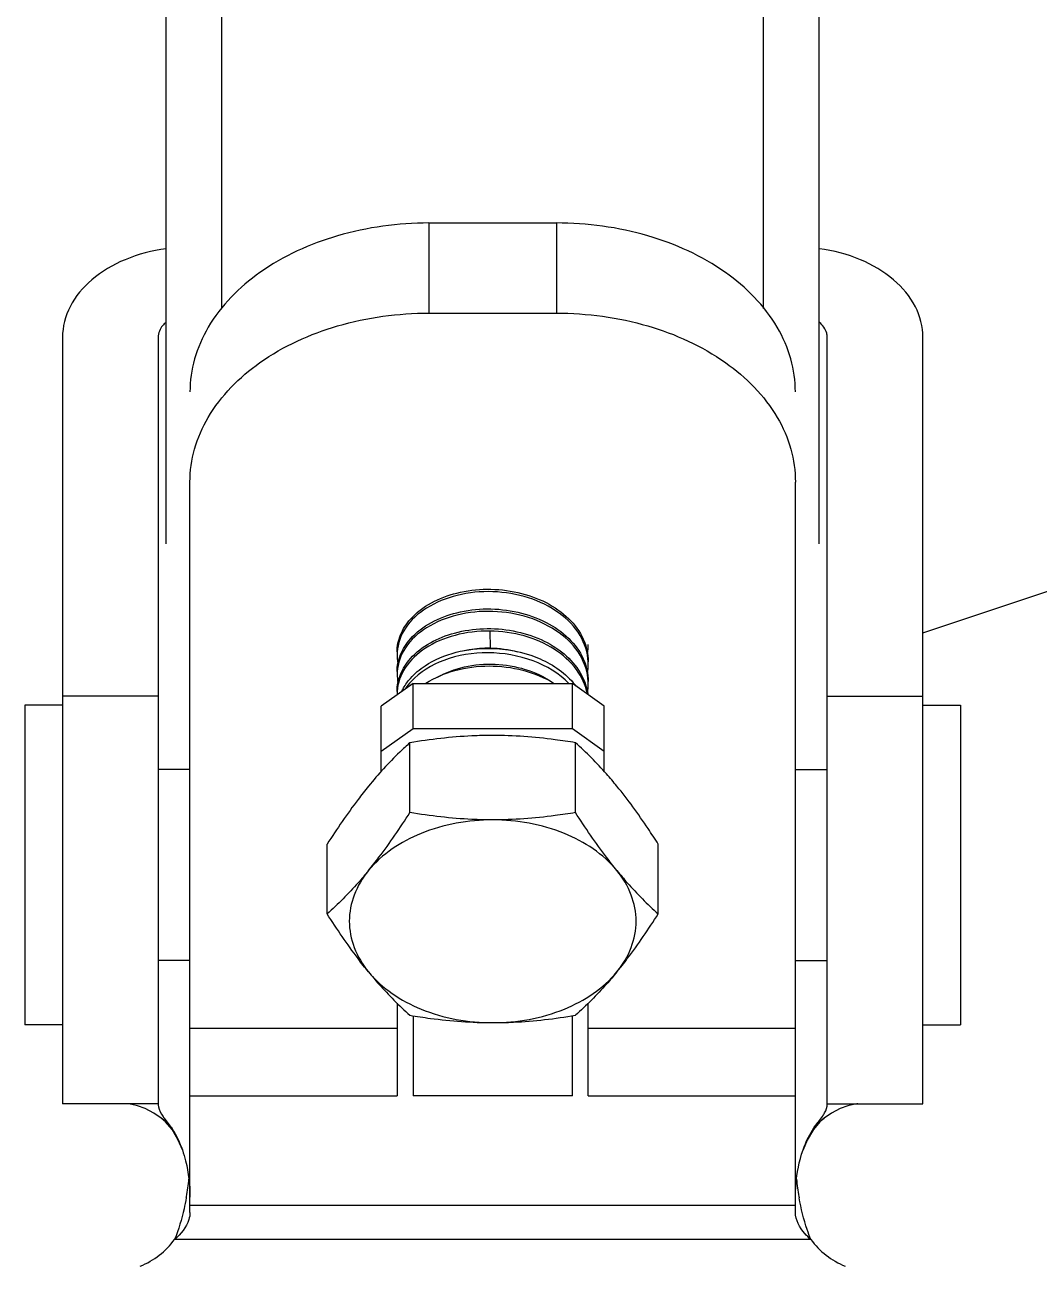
# Model space of a CAD drawing. Extents: x 27938 to 1507990, y 110129 to 923079.
# Drawn here: x 555258 to 555779, y 358411 to 359049 of the extents above; entities that cross this region are included whole.
import ezdxf

# ---------------------------------------------------------------- set-up
doc = ezdxf.new("R2010")
doc.units = 0
doc.header["$LTSCALE"] = 1000
doc.header["$MEASUREMENT"] = 0
doc.styles.get("Standard").update_dxf_attribs({"font": 'gbenor.shx', "bigfont": 'gbcbig.shx'})
doc.dimstyles.get("Standard").update_dxf_attribs({"dimtxt": 0.18, "dimasz": 0.18, "dimexe": 0.18, "dimexo": 0.0625, "dimgap": 0.09, "dimtad": 0, "dimtih": 1, "dimtoh": 1, "dimdec": 4, "dimzin": 0, "dimdsep": 46, "dimtxsty": 'Standard', "dimcen": 0.09, "dimadec": 0, "dimazin": 0, "dimtfac": 1, "dimtdec": 4, "dimtofl": 0, "dimtmove": 0, "dimatfit": 3, "dimfxl": 1, "dimtolj": 1, "dimtzin": 0, "dimarcsym": 0})

msp = doc.modelspace()

# ---------------------------------------------------------------- linework, layer by layer
for p, q in [((555330.64, 358782.23), (555330.64, 361352.6)), ((555665.92, 358782.23), (555665.92, 361352.6)), ((555359.26, 358903.12), (555359.26, 361068.15)), ((555637.3, 358903.12), (555637.3, 361068.15)), ((555465.57, 358947.03), (555465.57, 358900.77)), ((555465.57, 358947.03), (555530.99, 358947.03)), ((555530.99, 358947.03), (555530.99, 358900.77)), ((555465.57, 358900.77), (555530.99, 358900.77)), ((555277.48, 358888.39), (555277.48, 358494.77)), ((555326.55, 358888.39), (555326.55, 358494.77)), ((555670.01, 358494.77), (555670.01, 358888.39)), ((555719.07, 358494.77), (555719.07, 358888.39)), ((555342.9, 358439.06), (555342.9, 358814.04)), ((555653.65, 358439.06), (555653.65, 358814.04)), ((555496.83, 358737.51), (555497.06, 358728.84)), ((555497.06, 358728.84), (555497.06, 358728.65)), ((555457.39, 358710.6), (555441.03, 358699.04)), ((555457.39, 358687.47), (555457.39, 358710.6)), ((555457.39, 358710.6), (555539.17, 358710.6)), ((555539.17, 358687.47), (555539.17, 358710.6)), ((555555.52, 358699.04), (555539.17, 358710.6)), ((555326.55, 358704.17), (555277.48, 358704.17)), ((555670.01, 358704.17), (555719.07, 358704.17)), ((555277.48, 358699.52), (555258.13, 358699.52)), ((555258.13, 358699.52), (555258.13, 358535.35)), ((555441.03, 358665.45), (555441.03, 358699.04)), ((555555.52, 358665.45), (555555.52, 358699.04)), ((555719.07, 358699.52), (555738.43, 358699.52)), ((555738.43, 358699.52), (555738.43, 358535.35)), ((555441.03, 358675.91), (555457.39, 358687.47)), ((555457.39, 358687.47), (555539.17, 358687.47)), ((555539.17, 358687.47), (555555.52, 358675.91)), ((555455.79, 358644.32), (555455.79, 358680.18)), ((555540.77, 358644.32), (555540.77, 358680.18)), ((555342.9, 358666.5), (555326.55, 358666.5)), ((555653.65, 358666.5), (555670.01, 358666.5)), ((555413.29, 358592.28), (555413.29, 358628.14)), ((555583.26, 358592.28), (555583.26, 358628.14)), ((555342.9, 358568.37), (555326.55, 358568.37)), ((555653.65, 358568.37), (555670.01, 358568.37)), ((555449.21, 358546.43), (555449.21, 358498.85)), ((555547.34, 358498.86), (555547.34, 358546.43)), ((555457.39, 358539.99), (555457.39, 358498.88)), ((555539.17, 358498.88), (555539.17, 358540)), ((555277.48, 358535.35), (555258.13, 358535.35)), ((555342.9, 358533.59), (555449.21, 358533.59)), ((555547.34, 358533.59), (555653.65, 358533.59)), ((555719.07, 358535.35), (555738.43, 358535.35)), ((555326.55, 358494.77), (555277.48, 358494.77)), ((555342.9, 358498.86), (555449.21, 358498.86)), ((555539.17, 358498.88), (555457.39, 358498.88)), ((555547.34, 358498.86), (555653.65, 358498.86)), ((555670.01, 358494.77), (555719.07, 358494.77)), ((555331.77, 358484.67), (555328.08, 358487.47)), ((555664.79, 358484.67), (555668.48, 358487.47)), ((555653.65, 358442.51), (555342.9, 358442.51)), ((555661.57, 358425.16), (555334.99, 358425.16))]:
    msp.add_line(p, q)
for points in [[(555328.08, 358487.47), (555324.38, 358489.98), (555319.9, 358492.31), (555316.03, 358493.76), (555313.11, 358494.5), (555311.37, 358494.75), (555310.93, 358494.77)], [(555685.62, 358494.77), (555685.18, 358494.75), (555683.45, 358494.5), (555680.53, 358493.76), (555676.65, 358492.31), (555672.17, 358489.98), (555668.48, 358487.47)], [(555338.98, 358471.11), (555336.88, 358476.15), (555333.67, 358481.57), (555330.34, 358485.5), (555328.09, 358487.46)], [(555668.47, 358487.46), (555666.18, 358485.46), (555662.86, 358481.53), (555659.66, 358476.13), (555657.58, 358471.11)]]:
    msp.add_lwpolyline(points)
for centre, radius, start, end in [((555520.24, 358730.62), 27.1, 350.49826, 359.97077), ((555471.49, 358725.55), 22.28, 176.79531, 179.99774), ((555471.82, 358725.57), 22.61, 180.0486, 191.38893), ((555496, 358670.72), 58.13, 88.96287, 89.19864), ((555496, 358659.47), 69.18, 89.13991, 89.31671), ((555471.49, 358715.43), 22.28, 176.79481, 179.99775), ((555520.24, 358720.5), 27.1, 350.57751, 359.9713), ((555520.53, 358720.49), 26.81, 0.00153, 2.66808), ((555471.82, 358715.45), 22.6, 180.04798, 191.3296), ((555511.65, 358687), 36.87, 37.51951, 40.62392), ((555520.24, 358710.38), 27.1, 350.53849, 359.97102), ((555520.53, 358710.37), 26.81, 0.00154, 2.66785), ((555471.49, 358705.31), 22.28, 176.79416, 179.99777), ((555471.44, 358705.31), 22.22, 180.00024, 181.15233), ((555353.32, 358504.72), 29.33, 213.78825, 214.18873), ((555643.23, 358504.72), 29.33, 325.81127, 326.21175), ((555219.52, 358468.51), 123.45, 350.02794, 354.2434), ((555777.03, 358468.51), 123.44, 185.75095, 189.97214), ((555218.15, 358468.72), 124.83, 349.72994, 350.04434), ((555778.4, 358468.72), 124.83, 189.95566, 190.27006), ((555302.02, 358449.34), 40.89, 292.02431, 323.74846), ((555694.54, 358449.34), 40.89, 216.25154, 247.97569)]:
    msp.add_arc(centre, radius, start, end)
for points, knots in [([(555465.57, 358947.03), (555449.77, 358947.03), (555419.1, 358942.88), (555378.95, 358924.83), (555354.47, 358900.33), (555344.56, 358877.65), (555342.9, 358865.99), (555342.9, 358860.3)], [0, 0, 0, 0, 0.287429, 0.554303, 0.789052, 0.896403, 1, 1, 1, 1]), ([(555653.65, 358860.3), (555653.65, 358865.99), (555652, 358877.65), (555642.09, 358900.33), (555617.61, 358924.83), (555577.45, 358942.88), (555546.79, 358947.03), (555530.99, 358947.03)], [0, 0, 0, 0, 0.103597, 0.210948, 0.445697, 0.712571, 1, 1, 1, 1]), ([(555330.61, 358933.83), (555323.42, 358932.85), (555309.77, 358929.32), (555292.39, 358919.2), (555280.47, 358905.19), (555277.48, 358893.77), (555277.48, 358888.39)], [0, 0, 0, 0, 0.287892, 0.552013, 0.786654, 1, 1, 1, 1]), ([(555719.07, 358888.39), (555719.07, 358893.77), (555716.09, 358905.19), (555704.17, 358919.2), (555686.78, 358929.32), (555673.14, 358932.85), (555665.94, 358933.83)], [0, 0, 0, 0, 0.213346, 0.447987, 0.712108, 1, 1, 1, 1]), ([(555330.55, 358895.97), (555329.94, 358895.47), (555327.83, 358893.47), (555326.55, 358890.5), (555326.55, 358888.39)], [0, 0, 0, 0, 0.274002, 1, 1, 1, 1]), ([(555342.9, 358814.04), (555342.9, 358819.73), (555344.56, 358831.39), (555354.47, 358854.07), (555378.95, 358878.57), (555419.1, 358896.62), (555449.77, 358900.77), (555465.57, 358900.77)], [0, 0, 0, 0, 0.103597, 0.210948, 0.445697, 0.712571, 1, 1, 1, 1]), ([(555530.99, 358900.77), (555546.79, 358900.77), (555577.45, 358896.62), (555617.61, 358878.57), (555642.09, 358854.07), (555652, 358831.39), (555653.65, 358819.73), (555653.65, 358814.04)], [0, 0, 0, 0, 0.287429, 0.554303, 0.789052, 0.896403, 1, 1, 1, 1]), ([(555670.01, 358888.39), (555670.01, 358889.08), (555669.64, 358892), (555667.73, 358894.57), (555666, 358895.97)], [0, 0, 0, 0, 0.236834, 1, 1, 1, 1]), ([(555547.31, 358721.73), (555547.09, 358726.45), (555543.83, 358736.36), (555532.44, 358747.87), (555516.62, 358755.48), (555498.44, 358758.53), (555480.26, 358756.76), (555464.44, 358750.46), (555452.93, 358740.3), (555449.49, 358731.11), (555449.25, 358726.79)], [0, 0, 0, 0, 0.109411, 0.23076, 0.366309, 0.510386, 0.653207, 0.784895, 0.899597, 1, 1, 1, 1]), ([(555456.04, 358743.6), (555462.07, 358750.43), (555475.92, 358757.27), (555495.44, 358759.59), (555511.18, 358757.96), (555525.63, 358752.87), (555537.46, 358744.72), (555545.4, 358734.07), (555547.34, 358725.72), (555547.34, 358721.75)], [0, 0, 0, 0, 0.241317, 0.379461, 0.520014, 0.655792, 0.781306, 0.894819, 1, 1, 1, 1]), ([(555456.03, 358733.47), (555462.06, 358740.3), (555475.91, 358747.15), (555495.43, 358749.48), (555511.17, 358747.84), (555525.63, 358742.75), (555537.46, 358734.6), (555545.4, 358723.95), (555547.34, 358715.6), (555547.34, 358711.63)], [0, 0, 0, 0, 0.241302, 0.379446, 0.520006, 0.655788, 0.781304, 0.89482, 1, 1, 1, 1]), ([(555449.21, 358726.81), (555449.21, 358729.77), (555450.49, 358735.97), (555453.93, 358741.22), (555456.04, 358743.6)], [0, 0, 0, 0, 0.48237, 1, 1, 1, 1]), ([(555547.31, 358711.62), (555547.09, 358716.33), (555543.83, 358726.24), (555532.44, 358737.75), (555516.62, 358745.36), (555498.44, 358748.41), (555480.26, 358746.64), (555464.44, 358740.34), (555452.93, 358730.18), (555449.49, 358720.99), (555449.25, 358716.67)], [0, 0, 0, 0, 0.109411, 0.23076, 0.366314, 0.510391, 0.653213, 0.784895, 0.899597, 1, 1, 1, 1]), ([(555496.83, 358737.51), (555490.82, 358737.58), (555479.19, 358736.23), (555463.87, 358729.83), (555452.77, 358719.76), (555449.48, 358710.78), (555449.25, 358706.55)], [0, 0, 0, 0, 0.291821, 0.560232, 0.794326, 1, 1, 1, 1]), ([(555456.03, 358723.35), (555461.81, 358729.9), (555474.93, 358736.62), (555493.6, 358739.28), (555508.8, 358738.16), (555523.02, 358733.81), (555535.03, 358726.54), (555543.68, 358716.84), (555546.58, 358708.98), (555547.1, 358705.14)], [0, 0, 0, 0, 0.238806, 0.375378, 0.515068, 0.651187, 0.778286, 0.893865, 1, 1, 1, 1]), ([(555546.86, 358705.27), (555546, 358709.77), (555541.69, 358718.9), (555529.89, 358729.18), (555514.36, 358735.82), (555502.75, 358737.43), (555496.83, 358737.51)], [0, 0, 0, 0, 0.215857, 0.456017, 0.721227, 1, 1, 1, 1]), ([(555449.21, 358716.69), (555449.21, 358719.65), (555450.49, 358725.84), (555453.92, 358731.09), (555456.03, 358733.47)], [0, 0, 0, 0, 0.482394, 1, 1, 1, 1]), ([(555449.21, 358706.57), (555449.21, 358709.53), (555450.49, 358715.72), (555453.92, 358720.97), (555456.03, 358723.35)], [0, 0, 0, 0, 0.482388, 1, 1, 1, 1]), ([(555456.02, 358713.22), (555458.21, 358715.71), (555469.68, 358725.31), (555485.35, 358728.79), (555496.83, 358728.65)], [0, 0, 0, 0, 0.224306, 1, 1, 1, 1]), ([(555537.42, 358710.67), (555532.32, 358715.79), (555518.86, 358723.73), (555496.05, 358727.61), (555473.75, 358724.15), (555460.9, 358716.53), (555456.39, 358711.63)], [0, 0, 0, 0, 0.245715, 0.512956, 0.773315, 1, 1, 1, 1]), ([(555482.85, 358727.31), (555483.97, 358727.58), (555488.56, 358728.54), (555493.28, 358728.9), (555496.82, 358728.85)], [0, 0, 0, 0, 0.245441, 1, 1, 1, 1]), ([(555497.04, 358728.65), (555505.29, 358728.52), (555521.07, 358725.58), (555534.79, 358716.66), (555539.63, 358711.01)], [0, 0, 0, 0, 0.525716, 1, 1, 1, 1]), ([(555464.02, 358710.7), (555468.57, 358713.66), (555479.2, 358718.14), (555501.94, 358721.05), (555519.99, 358716.7), (555529.76, 358710.61)], [0, 0, 0, 0, 0.237857, 0.495496, 1, 1, 1, 1]), ([(555469.98, 358713.85), (555474.22, 358716.31), (555483.99, 358719.88), (555504.47, 358721.59), (555520.46, 358717.01), (555528.93, 358711.18)], [0, 0, 0, 0, 0.239537, 0.497847, 1, 1, 1, 1]), ([(555451.58, 358706.6), (555451.86, 358707.18), (555453.1, 358709.54), (555454.68, 358711.71), (555456.02, 358713.22)], [0, 0, 0, 0, 0.243018, 1, 1, 1, 1]), ([(555455.79, 358680.18), (555454.01, 358678.59), (555446.48, 358671.61), (555439.52, 358664.02), (555434.54, 358657.91)], [0, 0, 0, 0, 0.2325, 1, 1, 1, 1]), ([(555498.28, 358683.93), (555494.7, 358683.93), (555480.47, 358683.59), (555466.3, 358681.91), (555455.79, 358680.18)], [0, 0, 0, 0, 0.251248, 1, 1, 1, 1]), ([(555540.77, 358680.18), (555537.28, 358680.76), (555523.21, 358682.87), (555508.97, 358683.93), (555498.28, 358683.93)], [0, 0, 0, 0, 0.248681, 1, 1, 1, 1]), ([(555562.02, 358657.91), (555560.27, 358660.05), (555553.63, 358667.88), (555546.36, 358675.17), (555540.77, 358680.18)], [0, 0, 0, 0, 0.268858, 1, 1, 1, 1]), ([(555434.54, 358657.91), (555432.71, 358655.67), (555425.18, 358646.07), (555418.33, 358635.96), (555413.29, 358628.14)], [0, 0, 0, 0, 0.237123, 1, 1, 1, 1]), ([(555583.26, 358628.14), (555581.54, 358630.82), (555574.85, 358641.02), (555567.71, 358650.93), (555562.02, 358657.91)], [0, 0, 0, 0, 0.261287, 1, 1, 1, 1]), ([(555434.54, 358614.55), (555436.37, 358616.79), (555443.9, 358626.39), (555450.75, 358636.5), (555455.79, 358644.32)], [0, 0, 0, 0, 0.237123, 1, 1, 1, 1]), ([(555498.28, 358640.57), (555485.79, 358640.57), (555462.11, 358636.5), (555441.5, 358623.06), (555434.54, 358614.55)], [0, 0, 0, 0, 0.531659, 1, 1, 1, 1]), ([(555498.28, 358640.57), (555494.7, 358640.57), (555480.47, 358640.91), (555466.3, 358642.59), (555455.79, 358644.32)], [0, 0, 0, 0, 0.251248, 1, 1, 1, 1]), ([(555540.77, 358644.32), (555537.28, 358643.74), (555523.21, 358641.63), (555508.97, 358640.57), (555498.28, 358640.57)], [0, 0, 0, 0, 0.248681, 1, 1, 1, 1]), ([(555562.02, 358614.55), (555555.06, 358623.06), (555534.44, 358636.5), (555510.76, 358640.57), (555498.28, 358640.57)], [0, 0, 0, 0, 0.468341, 1, 1, 1, 1]), ([(555562.02, 358614.55), (555560.19, 358616.79), (555552.66, 358626.39), (555545.8, 358636.5), (555540.77, 358644.32)], [0, 0, 0, 0, 0.237123, 1, 1, 1, 1]), ([(555434.54, 358614.55), (555432.79, 358612.41), (555426.16, 358604.58), (555418.89, 358597.28), (555413.29, 358592.28)], [0, 0, 0, 0, 0.268858, 1, 1, 1, 1]), ([(555434.54, 358614.55), (555431.47, 358610.79), (555426.5, 358602.57), (555423.8, 358588.52), (555426.5, 358574.48), (555431.47, 358566.26), (555434.54, 358562.5)], [0, 0, 0, 0, 0.257487, 0.5, 0.742513, 1, 1, 1, 1]), ([(555562.02, 358614.55), (555563.76, 358612.41), (555570.4, 358604.58), (555577.67, 358597.28), (555583.26, 358592.28)], [0, 0, 0, 0, 0.268858, 1, 1, 1, 1]), ([(555562.02, 358562.5), (555565.08, 358566.26), (555570.05, 358574.48), (555572.76, 358588.52), (555570.05, 358602.57), (555565.08, 358610.79), (555562.02, 358614.55)], [0, 0, 0, 0, 0.257487, 0.5, 0.742513, 1, 1, 1, 1]), ([(555434.54, 358562.5), (555432.71, 358564.74), (555425.18, 358574.34), (555418.33, 358584.45), (555413.29, 358592.28)], [0, 0, 0, 0, 0.237123, 1, 1, 1, 1]), ([(555562.02, 358562.5), (555563.84, 358564.74), (555571.37, 358574.34), (555578.23, 358584.45), (555583.26, 358592.28)], [0, 0, 0, 0, 0.237123, 1, 1, 1, 1]), ([(555434.54, 358562.5), (555436.29, 358560.37), (555442.92, 358552.54), (555450.19, 358545.24), (555455.79, 358540.24)], [0, 0, 0, 0, 0.268858, 1, 1, 1, 1]), ([(555434.54, 358562.5), (555441.5, 358553.99), (555462.11, 358540.55), (555485.79, 358536.48), (555498.28, 358536.48)], [0, 0, 0, 0, 0.468341, 1, 1, 1, 1]), ([(555498.28, 358536.48), (555510.76, 358536.48), (555534.44, 358540.55), (555555.06, 358553.99), (555562.02, 358562.5)], [0, 0, 0, 0, 0.531659, 1, 1, 1, 1]), ([(555562.02, 358562.5), (555560.27, 358560.37), (555553.63, 358552.54), (555546.36, 358545.24), (555540.77, 358540.24)], [0, 0, 0, 0, 0.268858, 1, 1, 1, 1]), ([(555455.79, 358540.24), (555459.28, 358539.66), (555473.35, 358537.55), (555487.59, 358536.48), (555498.28, 358536.48)], [0, 0, 0, 0, 0.248681, 1, 1, 1, 1]), ([(555498.28, 358536.48), (555501.85, 358536.48), (555516.08, 358536.82), (555530.26, 358538.5), (555540.77, 358540.24)], [0, 0, 0, 0, 0.251248, 1, 1, 1, 1]), ([(555326.55, 358494.77), (555326.55, 358494.27), (555326.79, 358491.97), (555327.95, 358489.89), (555328.94, 358488.41)], [0, 0, 0, 0, 0.222245, 1, 1, 1, 1]), ([(555667.61, 358488.41), (555667.98, 358488.96), (555669.18, 358490.88), (555670.01, 358493.15), (555670.01, 358494.77)], [0, 0, 0, 0, 0.289589, 1, 1, 1, 1]), ([(555329.06, 358488.24), (555329.25, 358487.96), (555330.11, 358486.73), (555331.04, 358485.56), (555331.77, 358484.67)], [0, 0, 0, 0, 0.231104, 1, 1, 1, 1]), ([(555664.79, 358484.67), (555665.04, 358484.98), (555665.98, 358486.14), (555666.88, 358487.34), (555667.5, 358488.24)], [0, 0, 0, 0, 0.26918, 1, 1, 1, 1]), ([(555331.77, 358484.67), (555332.45, 358483.83), (555335.46, 358479.66), (555337.64, 358474.93), (555338.98, 358471.11)], [0, 0, 0, 0, 0.210146, 1, 1, 1, 1]), ([(555657.58, 358471.11), (555658.06, 358472.49), (555659.93, 358477.27), (555662.48, 358481.82), (555664.79, 358484.67)], [0, 0, 0, 0, 0.285604, 1, 1, 1, 1]), ([(555338.98, 358471.11), (555339.63, 358469.25), (555341.96, 358461.38), (555342.9, 358453.11), (555342.9, 358446.87)], [0, 0, 0, 0, 0.239548, 1, 1, 1, 1]), ([(555653.65, 358446.87), (555653.65, 358448.99), (555653.98, 358457.18), (555655.56, 358465.36), (555657.58, 358471.11)], [0, 0, 0, 0, 0.257456, 1, 1, 1, 1]), ([(555340.98, 358446.46), (555340.65, 358444.61), (555339.17, 358437.38), (555337.03, 358430.27), (555334.99, 358425.16)], [0, 0, 0, 0, 0.255037, 1, 1, 1, 1]), ([(555661.57, 358425.16), (555660.9, 358426.82), (555658.36, 358433.76), (555656.57, 358440.96), (555655.57, 358446.46)], [0, 0, 0, 0, 0.242689, 1, 1, 1, 1]), ([(555342.9, 358439.06), (555342.9, 358437.8), (555341.91, 358432.37), (555338.2, 358427.83), (555334.99, 358425.16)], [0, 0, 0, 0, 0.231026, 1, 1, 1, 1]), ([(555661.57, 358425.16), (555660.46, 358426.08), (555656.59, 358429.79), (555653.65, 358435.09), (555653.65, 358439.06)], [0, 0, 0, 0, 0.266, 1, 1, 1, 1])]:
    msp.add_open_spline(points, degree=3, knots=knots)
for points in [[(555497.06, 358728.84), (555501.75, 358728.76), (555506.48, 358728.11), (555511.01, 358726.89)], [(555456.39, 358711.63), (555455.36, 358710.51), (555454.4, 358709.32), (555453.55, 358708.06)]]:
    msp.add_open_spline(points, degree=3)

# ---------------------------------------------------------------- leaders
msp.add_leader([(555719.07, 358736.58), (556598.21, 359030.53)], dimstyle='Standard', override={"dimgap": 20})

doc.saveas('drawing.dxf')
